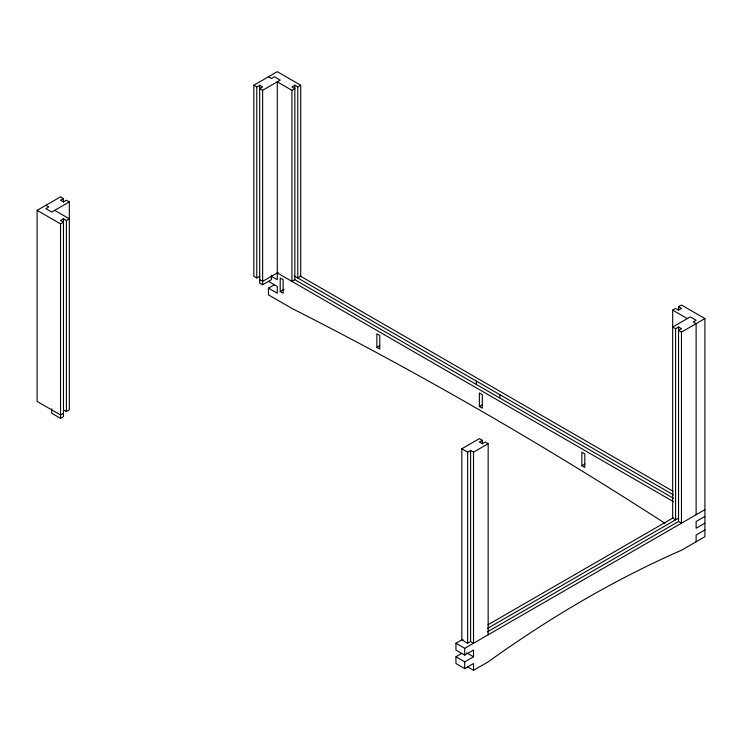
<?xml version="1.0" encoding="UTF-8"?>
<svg xmlns="http://www.w3.org/2000/svg" width="742" height="742" viewBox="0 0 742 742"><rect width="100%" height="100%" fill="white"/><g stroke="black" fill="none" stroke-linecap="round" stroke-linejoin="round"><path stroke-width="1.11" d="M63.46 413.275L60.529 414.963L37.1 401.441L37.1 210.348L60.529 196.825L63.46 198.513L63.46 201.991M259.7 276.302L256.769 278L253.838 276.302L253.838 85.219L277.276 71.686L300.705 85.219L300.705 276.302L297.774 278L297.774 86.907L300.705 85.219M63.46 198.513L60.529 200.21L63.46 201.898L66.39 200.21L69.321 201.898L69.321 409.89L66.39 411.587L63.46 409.89M253.838 85.219L256.769 86.907L259.7 85.219L262.631 86.907L259.7 88.595L262.631 90.292L280.207 80.145L274.345 76.76L271.414 78.457L268.483 76.76M69.321 201.898L51.745 212.045L45.883 208.66L48.814 206.972L45.883 205.284M54.676 210.348L69.321 218.807L66.39 220.495L63.46 218.807L60.529 220.495L63.46 222.192L60.529 223.88L37.1 210.348M297.774 86.907L294.843 85.219L291.921 86.907L294.843 88.595L291.921 90.292L277.276 81.833L277.276 279.688L271.414 276.302M278.25 272.36L262.631 281.376L259.7 279.688M259.7 85.219L259.7 283.073L262.631 284.761L271.414 279.688L271.414 275.18M664.999 523.296A4379.293 2528.402 60 0 0 291.921 308.431L268.483 294.908L268.483 288.146L274.345 284.761M51.745 408.768L51.745 413.275L60.529 418.349L63.46 416.661L63.46 218.807M280.207 291.523L283.129 293.211L283.129 279.688L280.207 278L280.207 291.523L284.112 289.269M376.862 347.33L379.783 349.018L379.783 335.486L376.862 333.798L376.862 347.33L379.783 345.633M479.369 406.514L482.3 408.202L482.3 394.679L479.369 392.982L479.369 406.514L482.3 404.826M467.655 666.928L473.517 670.314L488.162 661.855A1131.847 653.47 -60 0 1 681.471 550.249L704.9 536.716L704.9 318.578L681.471 332.101L678.54 330.413L681.471 328.725L678.54 327.036L675.61 328.725L675.61 519.808L672.679 518.12L672.679 310.119L675.61 308.431L678.54 310.119L681.471 308.431L678.54 306.743L678.54 310.212M678.54 306.743L681.471 305.045L704.9 318.578M488.162 634.8L488.162 443.716L473.517 452.166L473.517 643.258L470.586 641.561L467.655 643.258L461.793 639.873L461.793 448.789L479.369 438.643L482.3 440.331L482.3 443.809M482.3 440.331L479.369 442.019L482.3 443.716L485.231 442.019L488.162 443.716M461.793 448.789L467.655 452.166L470.586 450.477L473.517 452.166M581.886 465.698L584.817 467.386L584.817 453.863L581.886 452.166L581.886 465.698L584.817 464.01M473.517 670.314L473.517 663.543L464.724 668.616L455.94 663.543L455.94 656.781L464.724 661.855L473.517 656.781L473.517 650.02L464.724 655.093L455.94 650.02L455.94 643.258L462.943 639.214M487.967 624.764L673.096 517.879M487.373 628.483L678.54 518.12M487.373 631.869L678.54 521.505L681.471 523.193L681.471 332.101M455.94 643.258L464.724 648.332L704.9 509.661M455.94 656.781L461.793 653.396M704.9 516.432L696.117 521.505L696.117 528.267L704.9 523.193M704.9 529.955L696.117 535.028L696.117 541.79M672.679 310.119L687.324 318.578M675.61 328.725L672.679 327.036L690.255 316.89L696.117 320.266L693.186 321.963L696.117 323.651L696.117 514.735M300.093 275.95L673.05 491.278M294.073 275.857L673.439 494.886M294.147 279.289L673.523 498.309M277.276 272.926L673.291 501.564M268.483 281.376L277.276 286.449L277.276 293.211L268.483 288.146M466.681 652.839L473.517 656.781M678.54 327.036L678.54 521.505M499.839 394.661L499.839 398.037M476.41 381.128L476.41 384.514M470.586 450.477L470.586 641.561M467.655 452.166L467.655 643.258M464.724 648.332L464.724 655.093M464.724 661.855L464.724 668.616M294.843 85.219L294.843 279.688L291.921 281.376L291.921 90.292M262.631 90.292L262.631 284.761M256.769 86.907L256.769 278M66.39 220.495L66.39 411.587M60.529 223.88L60.529 418.349"/></g></svg>
